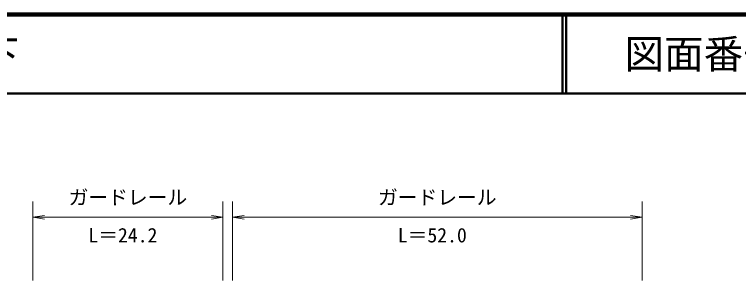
# Model space of a CAD drawing. Units: millimetres, scale not verified. Extents: x 40000 to 680000, y 20000 to 380000.
# Drawn here: x 439438 to 531033, y 346340 to 380000 of the extents above; entities that cross this region are included whole.
import ezdxf
from ezdxf.enums import TextEntityAlignment as Align

# ---------------------------------------------------------------- set-up
doc = ezdxf.new("R2010")
doc.units = ezdxf.units.MM
doc.header["$LTSCALE"] = 1000
for name, color, linetype, lineweight in [('M-STR-STR3', 7, 'Continuous', 13), ('M-TTL', 2, 'Continuous', 140), ('M-TTL-LINE', 7, 'Continuous', 50)]:
    doc.layers.add(name, color=color, linetype=linetype, lineweight=lineweight)
doc.layers.add('M-TTL-TXT', color=7, linetype='Continuous')
doc.styles.add('ＭＳ ゴシック', font='')
doc.styles.get('ＭＳ ゴシック').set_extended_font_data('MS Gothic')

# ---------------------------------------------------------------- blocks, each defined once
blk = doc.blocks.new('open_arrow')
at = {"color": 0, "linetype": 'Continuous', "lineweight": -2}
blk.add_lwpolyline([(7.5, 1.25), (0, 0), (7.5, -1.25)], dxfattribs=at)

msp = doc.modelspace()

# ---------------------------------------------------------------- linework, layer by layer
at = {"layer": 'M-STR-STR3'}
for p, q in [((441771, 346340), (441771, 356340)), ((465799, 346340), (465799, 356340)), ((467027, 346340), (467027, 356340)), ((518823, 346340), (518823, 356340)), ((441771, 354340), (465799, 354340)), ((467027, 354340), (518823, 354340))]:
    msp.add_line(p, q, dxfattribs=at)
at = {"layer": 'M-TTL'}
msp.add_line((680000, 380000), (40000, 380000), dxfattribs=at)
at = {"layer": 'M-TTL-LINE'}
for p, q in [((508747, 380000), (508747, 370000)), ((509247, 380000), (509247, 370000)), ((40000, 370000), (680000, 370000))]:
    msp.add_line(p, q, dxfattribs=at)

# ---------------------------------------------------------------- block references
at = {"layer": 'M-STR-STR3', "xscale": 193, "yscale": 193}
for p in [(441771, 354340), (467027, 354340)]:
    msp.add_blockref('open_arrow', p, dxfattribs=at)
at = {"layer": 'M-STR-STR3', "xscale": 193, "yscale": 193, "rotation": 180}
for p in [(465799, 354340), (518823, 354340)]:
    msp.add_blockref('open_arrow', p, dxfattribs=at)

# ---------------------------------------------------------------- texts
at = {"layer": 'M-STR-STR3', "style": 'ＭＳ ゴシック'}
for s, p in [('ガードレール', (446285, 357781)), ('ガードレール', (485425, 357781)), ('L＝24.2', (448785, 352992)), ('L＝52.0', (487925, 352992))]:
    msp.add_text(s, height=1833, dxfattribs=at).set_placement(p, align=Align.TOP_LEFT)
at = {"layer": 'M-TTL-TXT', "style": 'ＭＳ ゴシック'}
msp.add_text('萩市大字弥富下', height=3666, dxfattribs=at).set_placement((405024, 375000), align=Align.MIDDLE_LEFT)
msp.add_text('図面番号', height=3666, dxfattribs=at).set_placement((526622, 375000), align=Align.MIDDLE_CENTER)

doc.saveas('drawing.dxf')
